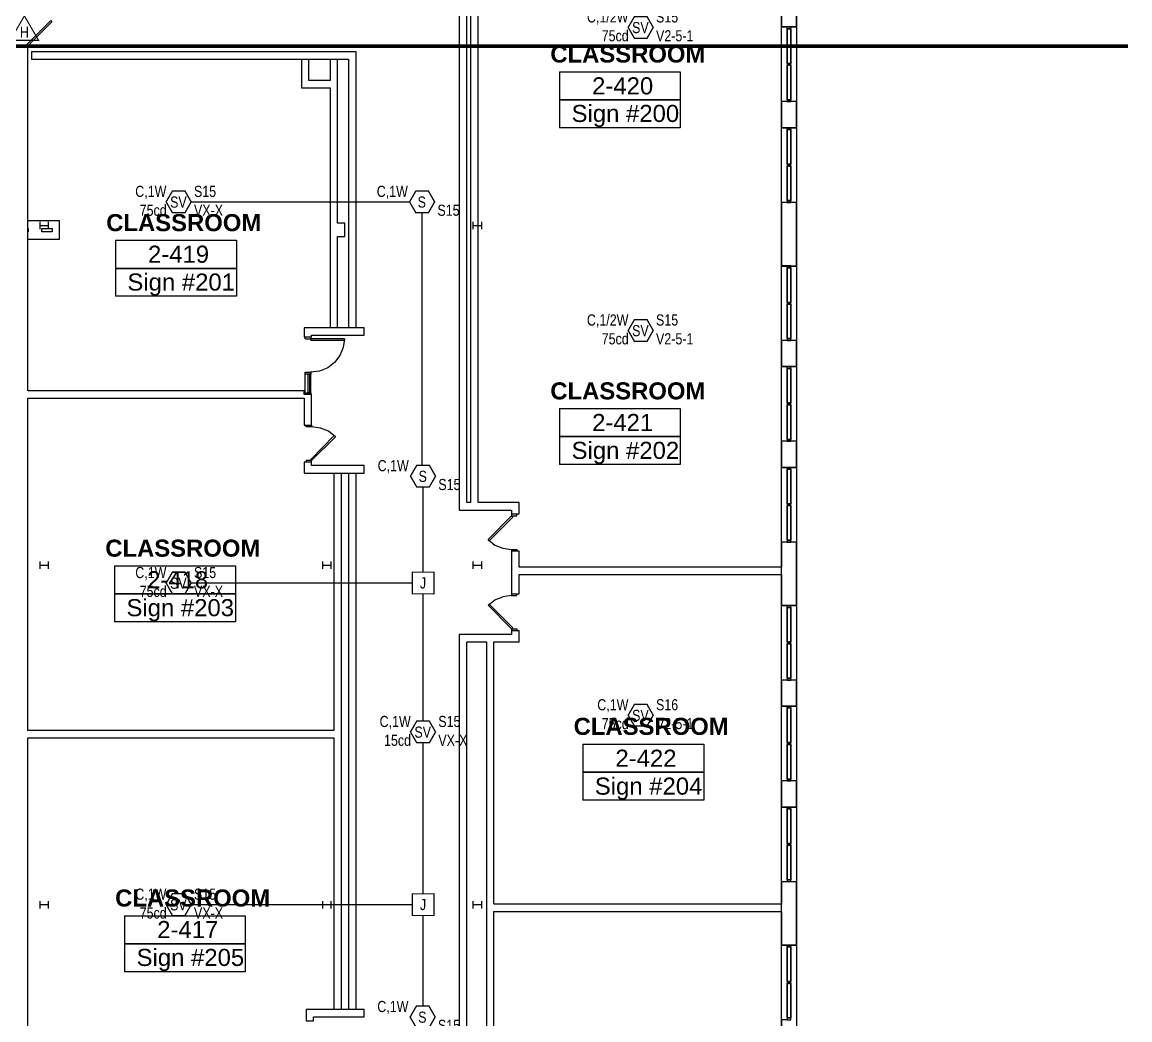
# Model space of a CAD drawing. Header units: inches. Extents: x 9349 to 17082, y 17684 to 25415.
# Drawn here: x 15589 to 16782, y 19772 to 20846 of the extents above; entities that cross this region are included whole.
import ezdxf
from ezdxf.enums import TextEntityAlignment as Align

# ---------------------------------------------------------------- set-up
doc = ezdxf.new("R2010")
doc.units = ezdxf.units.IN
doc.header["$LTSCALE"] = 0.25
doc.header["$MEASUREMENT"] = 0
for name, color, linetype in [('BACKGROUND', 8, 'Continuous'), ('CONDUIT', 6, 'Continuous'), ('DOOR HOLDER', 1, 'Continuous'), ('JUNCTION BOX', 1, 'Continuous'), ('SPEAKER', 1, 'Continuous'), ('SPEAKER STROBE', 1, 'Continuous')]:
    doc.layers.add(name, color=color, linetype=linetype)
doc.styles.add('Arial', font='arial.ttf', dxfattribs={"width": 0.8})
doc.styles.add('PDF Arial', font='arial.ttf')
doc.styles.add('PDF Arial Bold', font='arialbd.ttf')

# ---------------------------------------------------------------- blocks, each defined once
blk = doc.blocks.new('GC-S7')
at = {"layer": 'SPEAKER', "const_width": 1.46}
blk.add_lwpolyline([(13.8, 0.2), (7.1, 11.9), (-6.4, 11.9), (-13.2, 0.2), (-6.4, -11.5), (7.1, -11.5)], close=True, dxfattribs=at)
at = {"layer": 'SPEAKER', "style": 'Arial', "width": 0.8}
blk.add_text('S', height=12, dxfattribs=at).set_placement((0, 0), align=Align.MIDDLE)
for tag, p in [('C', (-15, 11.5)), ('1/2W', (-14.7, -8.8))]:
    blk.add_attdef(tag, text='', height=12, dxfattribs=at).set_placement(p, align=Align.MIDDLE_RIGHT)
blk.add_attdef('Speaker_Circuit', text='', height=12, dxfattribs=at).set_placement((16.8, -8.8), align=Align.MIDDLE_LEFT)
blk = doc.blocks.new('150X-AQN5')
at = {"layer": 'DOOR HOLDER', "const_width": 1.25}
blk.add_lwpolyline([(15.3, -8.8), (0, 17.6), (-15.3, -8.8)], close=True, dxfattribs=at)
at = {"layer": 'DOOR HOLDER', "style": 'Arial', "width": 0.8}
blk.add_text('H', height=12, dxfattribs=at).set_placement((0, 0), align=Align.MIDDLE)
blk.add_attdef('SUBSCRIPT', text='', height=12, dxfattribs=at).set_placement((11.4, 10.5), align=Align.MIDDLE_LEFT)
blk = doc.blocks.new('GC-S7VM')
at = {"layer": 'SPEAKER STROBE', "const_width": 1.46}
blk.add_lwpolyline([(13.8, 0.2), (7.1, 11.9), (-6.4, 11.9), (-13.2, 0.2), (-6.4, -11.5), (7.1, -11.5)], close=True, dxfattribs=at)
at = {"layer": 'SPEAKER STROBE', "style": 'Arial', "width": 0.8}
blk.add_text('SV', height=12, dxfattribs=at).set_placement((0, 0), align=Align.MIDDLE)
for tag, p in [('C', (-12.9, 11.5)), ('CANDELA', (-12.6, -8.8)), ('1/2W', (-12.6, -29.2))]:
    blk.add_attdef(tag, text='', height=12, dxfattribs=at).set_placement(p, align=Align.MIDDLE_RIGHT)
for tag, p in [('Speaker_Circuit', (16.8, 11.5)), ('Visual_Circuit', (16.8, -8.8))]:
    blk.add_attdef(tag, text='', height=12, dxfattribs=at).set_placement(p, align=Align.MIDDLE_LEFT)
blk = doc.blocks.new('JUNCTION BOX')
at = {"const_width": 1.3}
blk.add_lwpolyline([(-11.5, -11.7), (-11.5, 11.7), (11.9, 11.7), (11.9, -11.7)], close=True, dxfattribs=at)
at = {"style": 'Arial', "width": 0.8}
blk.add_text('J', height=12, dxfattribs=at).set_placement((0, 0), align=Align.MIDDLE)
blk.add_attdef('SUBSCRIPT', text='', height=12, dxfattribs=at).set_placement((-16.6, -9), align=Align.MIDDLE_RIGHT)

msp = doc.modelspace()

# ---------------------------------------------------------------- linework, layer by layer
at = {"lineweight": 0, "const_width": 4}
msp.add_lwpolyline([(14072.9, 20820.3), (16779.7, 20820.3)], dxfattribs=at)
at = {"layer": 'BACKGROUND', "ltscale": 3.261667}
msp.add_lwpolyline([(16406.6, 18509.9), (16406.6, 20969.5)], dxfattribs=at)
at = {"layer": 'BACKGROUND', "ltscale": 0.416679}
msp.add_lwpolyline([(16406.6, 18457.2), (16406.6, 20949.3)], dxfattribs=at)
at = {"layer": 'BACKGROUND', "ltscale": 0.416682}
msp.add_lwpolyline([(16422.6, 20949.2), (16422.6, 18457.2)], dxfattribs=at)
at = {"layer": 'BACKGROUND'}
for points in [[(16059.7, 20910.4), (16059.7, 20902.3), (16059.7, 20328.6), (16059.7, 20320.5)], [(16067.7, 20902.3), (16071.9, 20902.3), (16071.9, 20328.6), (16067.7, 20328.6)], [(16067.7, 20328.6), (16067.7, 20902.3)], [(16080, 20328.6), (16080, 20902.3)], [(16406.5, 20840.9), (16422.6, 20840.9), (16422.6, 20868.9), (16406.5, 20868.9)], [(16406.6, 20868.9), (16406.6, 20840.9)], [(15593.9, 20822), (15619.7, 20847.7)], [(15619.7, 20847.7), (15621, 20846.4), (15595.2, 20820.7)], [(16412.6, 20801.7), (16412.6, 20839), (16412.6, 20801.7), (16412.6, 20839), (16412.6, 20840.9), (16406.5, 20840.9)], [(16416.5, 20839), (16416.5, 20801.7), (16414.9, 20801.7), (16416.5, 20801.7), (16416.5, 20839), (16412.6, 20839), (16416.5, 20839), (16416.5, 20840.9), (16412.6, 20840.9)], [(16412.6, 20839), (16412.6, 20801.7), (16412.6, 20799.8)], [(16412.6, 20801.7), (16416.5, 20801.7), (16416.5, 20839), (16412.6, 20839), (16416.5, 20839), (16416.5, 20801.7)], [(16422.6, 20840.9), (16416.5, 20840.9)], [(15589.5, 20820.7), (15595.2, 20820.7), (15595.2, 20818.7), (15582.7, 20818.7)], [(15589.5, 20820.7), (15589.5, 20818.8)], [(15595.2, 20820.7), (15594, 20822)], [(15599.1, 20814.3), (15599.1, 20806.2)], [(15948.5, 20516.9), (15948.5, 20806.2), (15948.5, 20814.2), (15599.1, 20814.2)], [(15889.7, 20806.2), (15889.7, 20775.4)], [(15920.6, 20806.2), (15920.6, 20783.4), (15897.7, 20783.4)], [(15897.7, 20783.4), (15897.7, 20806.2)], [(15928.6, 20629.7), (15928.6, 20806.2)], [(15940.5, 20806.2), (15940.5, 20516.9)], [(16414.3, 20801.7), (16412.6, 20801.7), (16414.3, 20801.7), (16414.3, 20799.8), (16412.6, 20799.8), (16414.3, 20799.8), (16412.6, 20799.8)], [(16412.6, 20801.7), (16414.3, 20801.7), (16414.3, 20799.8)], [(16416.5, 20799.8), (16416.5, 20762.5), (16416.5, 20799.8), (16414.9, 20799.8), (16416.5, 20799.8), (16416.5, 20801.7), (16414.9, 20801.7)], [(16167.7, 20792.7), (16297.6, 20792.7), (16297.6, 20762.5), (16167.7, 20762.5), (16297.6, 20762.5), (16297.6, 20732.3), (16167.7, 20732.3)], [(16167.7, 20792.7), (16167.7, 20762.5), (16167.7, 20732.3)], [(16412.6, 20762.5), (16412.6, 20799.8), (16412.6, 20762.5), (16412.6, 20799.8), (16412.6, 20762.5), (16412.6, 20760.6), (16406.5, 20760.6)], [(16412.6, 20760.6), (16416.5, 20760.6), (16416.5, 20762.5), (16412.6, 20762.5), (16416.5, 20762.5), (16416.5, 20799.8), (16412.6, 20799.8)], [(16416.5, 20762.5), (16412.6, 20762.5), (16416.5, 20762.5), (16416.5, 20799.8), (16414.9, 20799.8)], [(15889.7, 20775.4), (15897.7, 20775.4)], [(15897.7, 20775.4), (15920.6, 20775.4), (15920.6, 20516.9)], [(16406.5, 20732.3), (16422.6, 20732.3), (16422.6, 20760.6), (16406.5, 20760.6)], [(16406.6, 20760.6), (16406.6, 20732.3)], [(16422.6, 20760.6), (16416.5, 20760.6)], [(16412.6, 20693.1), (16412.6, 20730.3), (16412.6, 20693.1), (16412.6, 20730.3), (16412.6, 20732.3), (16406.5, 20732.3)], [(16416.5, 20730.4), (16416.5, 20693.1), (16414.9, 20693.1), (16416.5, 20693.1), (16416.5, 20730.4), (16412.6, 20730.4), (16416.5, 20730.4), (16416.5, 20732.3), (16412.6, 20732.3)], [(16412.6, 20693.1), (16416.5, 20693.1), (16416.5, 20730.4), (16412.6, 20730.4), (16416.5, 20730.4), (16416.5, 20693.1)], [(16412.6, 20730.3), (16412.6, 20693.1), (16412.6, 20691.1)], [(16422.6, 20732.3), (16416.5, 20732.3)], [(16412.6, 20653.8), (16412.6, 20691.1), (16412.6, 20653.8), (16412.6, 20691.1), (16412.6, 20653.8), (16412.6, 20651.9), (16406.5, 20651.9)], [(16414.3, 20693.1), (16412.6, 20693.1), (16414.3, 20693.1), (16414.3, 20691.1), (16412.6, 20691.1), (16414.3, 20691.1), (16412.6, 20691.1)], [(16412.6, 20693.1), (16414.3, 20693.1), (16414.3, 20691.1)], [(16412.6, 20651.9), (16416.5, 20651.9), (16416.5, 20653.9), (16412.6, 20653.9), (16416.5, 20653.9), (16416.5, 20691.1), (16412.6, 20691.1)], [(16416.5, 20653.9), (16412.6, 20653.9), (16416.5, 20653.9), (16416.5, 20691.1), (16414.9, 20691.1)], [(16416.5, 20691.1), (16416.5, 20653.9), (16416.5, 20691.1), (16414.9, 20691.1), (16416.5, 20691.1), (16416.5, 20693.1), (16414.9, 20693.1)], [(16406.5, 20583.4), (16422.6, 20583.4), (16422.6, 20651.9), (16406.5, 20651.9)], [(16406.6, 20651.9), (16406.6, 20583.5)], [(16422.6, 20651.9), (16416.5, 20651.9)], [(15595.2, 20612.4), (15629.3, 20612.4), (15629.3, 20620.4), (15629.3, 20632), (15621.3, 20632)], [(15621.3, 20632), (15595.2, 20632)], [(15595.2, 20624), (15595.6, 20624), (15595.6, 20620.4), (15595.2, 20620.4)], [(15608.4, 20627.2), (15617.4, 20627.2)], [(15608.5, 20623), (15608.5, 20631)], [(15610.3, 20624), (15621.3, 20624), (15621.3, 20620.4), (15610.3, 20620.4)], [(15610.3, 20620.4), (15610.3, 20623.9)], [(15617.4, 20623), (15617.4, 20631)], [(15928.5, 20615.3), (15936.3, 20615.3), (15936.3, 20629.7), (15928.5, 20629.7)], [(16074.5, 20623), (16074.5, 20631)], [(16074.5, 20627.2), (16083.8, 20627.2)], [(16083.8, 20623), (16083.8, 20631)], [(15689.4, 20611.1), (15819.6, 20611.1), (15819.6, 20580.9), (15689.4, 20580.9), (15819.6, 20580.9), (15819.6, 20551), (15689.4, 20551)], [(15689.5, 20611.1), (15689.5, 20580.9), (15689.5, 20551)], [(15928.6, 20516.9), (15928.6, 20615.3)], [(16412.6, 20544.2), (16412.6, 20581.5), (16412.6, 20544.2), (16412.6, 20581.5), (16412.6, 20583.5), (16406.5, 20583.5)], [(16416.5, 20581.5), (16416.5, 20544.2), (16414.9, 20544.2), (16416.5, 20544.2), (16416.5, 20581.5), (16412.6, 20581.5), (16416.5, 20581.5), (16416.5, 20583.5), (16412.6, 20583.5)], [(16412.6, 20581.5), (16412.6, 20544.2), (16412.6, 20542.3)], [(16412.6, 20544.2), (16416.5, 20544.2), (16416.5, 20581.5), (16412.6, 20581.5), (16416.5, 20581.5), (16416.5, 20544.2)], [(16422.6, 20583.4), (16416.5, 20583.4)], [(16412.6, 20505.3), (16412.6, 20542.3), (16412.6, 20505.3), (16412.6, 20542.3), (16412.6, 20505.3), (16412.6, 20503.1), (16406.5, 20503.1)], [(16414.3, 20544.2), (16412.6, 20544.2), (16414.3, 20544.2), (16414.3, 20542.3), (16412.6, 20542.3), (16414.3, 20542.3), (16412.6, 20542.3)], [(16412.6, 20544.2), (16414.3, 20544.2), (16414.3, 20542.3)], [(16412.6, 20503.1), (16416.5, 20503.1), (16416.5, 20505.4), (16412.6, 20505.4), (16416.5, 20505.4), (16416.5, 20542.3), (16412.6, 20542.3)], [(16416.5, 20505.4), (16412.6, 20505.4), (16416.5, 20505.4), (16416.5, 20542.3), (16414.9, 20542.3)], [(16416.5, 20542.3), (16416.5, 20505.4), (16416.5, 20542.3), (16414.9, 20542.3), (16416.5, 20542.3), (16416.5, 20544.2), (16414.9, 20544.2)], [(15892.6, 20516.9), (15892.6, 20508.9), (15892.6, 20507.3)], [(15900.6, 20508.9), (15957.2, 20508.9), (15957.2, 20516.9)], [(15892.6, 20507.3), (15900.6, 20507.3), (15900.6, 20508.9)], [(15893.8, 20505), (15893.8, 20507.3)], [(15893.9, 20507.3), (15899.7, 20507.3), (15899.7, 20505)], [(15893.9, 20505), (15899.7, 20505), (15899.7, 20503.4)], [(15899.6, 20503.4), (15936, 20503.4), (15936, 20505), (15899.6, 20505)], [(15936, 20505), (15934.7, 20495.7)], [(16406.5, 20475.1), (16422.6, 20475.1), (16422.6, 20503.1), (16406.5, 20503.1)], [(16406.6, 20503.1), (16406.6, 20475.1)], [(16422.6, 20503.1), (16416.5, 20503.1)], [(15934.7, 20495.7), (15931.2, 20487)], [(15925.4, 20479.6), (15918, 20473.9)], [(15931.1, 20487), (15925.3, 20479.6)], [(15893.8, 20444.9), (15893.8, 20446.8), (15893.8, 20467.1), (15893.8, 20469)], [(15893.9, 20469), (15899.7, 20469), (15899.7, 20467.1), (15893.9, 20467.1)], [(15909, 20470.3), (15899.6, 20469)], [(15918, 20473.9), (15909, 20470.3)], [(16412.6, 20435.9), (16412.6, 20473.2), (16412.6, 20435.9), (16412.6, 20473.2), (16412.6, 20475.1), (16406.5, 20475.1)], [(16416.5, 20473.2), (16416.5, 20435.9), (16414.9, 20435.9), (16416.5, 20435.9), (16416.5, 20473.2), (16412.6, 20473.2), (16416.5, 20473.2), (16416.5, 20475.1), (16412.6, 20475.1)], [(16412.6, 20473.2), (16412.6, 20435.9), (16412.6, 20434)], [(16412.6, 20435.9), (16416.5, 20435.9), (16416.5, 20473.2), (16412.6, 20473.2), (16416.5, 20473.2), (16416.5, 20435.9)], [(16422.6, 20475.1), (16416.5, 20475.1)], [(15897, 20467.1), (15898.3, 20467.1), (15898.3, 20446.8), (15897, 20446.8)], [(15897.1, 20446.9), (15897.1, 20467.1)], [(15899.7, 20446.9), (15899.7, 20467.1)], [(15892.6, 20444.9), (15892.6, 20449.1), (15595.3, 20449.1)], [(15892.6, 20412.1), (15900.6, 20412.1), (15900.6, 20444.9), (15892.6, 20444.9)], [(15893.9, 20446.9), (15899.7, 20446.9), (15899.7, 20444.9), (15893.9, 20444.9)], [(15595.2, 20083.3), (15595.2, 20441.1)], [(15595.3, 20441.1), (15892.6, 20441.1), (15892.6, 20412.1)], [(16412.6, 20396.7), (16412.6, 20434), (16412.6, 20396.7), (16412.6, 20434), (16412.6, 20396.7), (16412.6, 20394.8), (16406.5, 20394.8)], [(16414.3, 20435.9), (16412.6, 20435.9), (16414.3, 20435.9), (16414.3, 20434), (16412.6, 20434), (16414.3, 20434), (16412.6, 20434)], [(16412.6, 20435.9), (16414.3, 20435.9), (16414.3, 20434)], [(16412.6, 20394.8), (16416.5, 20394.8), (16416.5, 20396.7), (16412.6, 20396.7), (16416.5, 20396.7), (16416.5, 20434), (16412.6, 20434)], [(16416.5, 20396.7), (16412.6, 20396.7), (16416.5, 20396.7), (16416.5, 20434), (16414.9, 20434)], [(16416.5, 20434), (16416.5, 20396.7), (16416.5, 20434), (16414.9, 20434), (16416.5, 20434), (16416.5, 20435.9), (16414.9, 20435.9)], [(16167.7, 20429.8), (16297.6, 20429.8), (16297.6, 20399.9), (16167.7, 20399.9), (16297.6, 20399.9), (16297.6, 20369.7), (16167.7, 20369.7)], [(16167.7, 20429.8), (16167.7, 20399.9), (16167.7, 20369.7)], [(15894.8, 20410.2), (15894.8, 20412.1)], [(15900.6, 20412.1), (15900.6, 20410.2), (15894.8, 20410.2)], [(15910.2, 20408.9), (15900.6, 20410.2)], [(15918.9, 20405.4), (15910.3, 20408.9)], [(15899.7, 20375.2), (15925.1, 20400.9)], [(15925, 20400.9), (15926.3, 20399.6), (15900.6, 20373.9)], [(15926.3, 20399.6), (15918.9, 20405.4)], [(16406.5, 20366.5), (16422.6, 20366.5), (16422.6, 20394.8), (16406.5, 20394.8)], [(16406.6, 20394.8), (16406.6, 20366.5)], [(16422.6, 20394.8), (16416.5, 20394.8)], [(15892.6, 20372), (15892.6, 20360.4)], [(15900.6, 20368.4), (15900.6, 20372), (15892.6, 20372)], [(15894.8, 20373.9), (15894.8, 20372)], [(15900.6, 20372), (15900.6, 20373.9), (15894.8, 20373.9)], [(15900.6, 20373.9), (15899.6, 20375.2)], [(15924.7, 20360.4), (15924.7, 20083.3), (15595.2, 20083.3)], [(15892.6, 20360.4), (15900.6, 20360.4)], [(15957.2, 20360.4), (15957.2, 20368.4), (15900.6, 20368.4)], [(15932.8, 19782.8), (15932.8, 20360.4)], [(15940.5, 20360.4), (15940.5, 19782.8)], [(15948.5, 19782.8), (15948.5, 20360.4)], [(16412.6, 20327.3), (16412.6, 20364.6), (16412.6, 20327.3), (16412.6, 20364.6), (16412.6, 20366.5), (16406.5, 20366.5)], [(16416.5, 20364.6), (16416.5, 20327.3), (16414.9, 20327.3), (16416.5, 20327.3), (16416.5, 20364.6), (16412.6, 20364.6), (16416.5, 20364.6), (16416.5, 20366.5), (16412.6, 20366.5)], [(16412.6, 20364.6), (16412.6, 20327.3), (16412.6, 20325.3)], [(16412.6, 20327.3), (16416.5, 20327.3), (16416.5, 20364.6), (16412.6, 20364.6), (16416.5, 20364.6), (16416.5, 20327.3)], [(16422.6, 20366.5), (16416.5, 20366.5)], [(16116, 20316.4), (16124, 20316.4), (16124, 20320.5), (16124, 20328.6), (16080, 20328.6)], [(16412.6, 20288.1), (16412.6, 20325.3), (16412.6, 20288.1), (16412.6, 20325.3), (16412.6, 20288.1), (16412.6, 20286.1), (16406.5, 20286.1)], [(16414.3, 20327.3), (16412.6, 20327.3), (16414.3, 20327.3), (16414.3, 20325.4), (16412.6, 20325.4), (16414.3, 20325.4), (16412.6, 20325.4)], [(16412.6, 20327.3), (16414.3, 20327.3), (16414.3, 20325.4)], [(16412.6, 20286.1), (16416.5, 20286.1), (16416.5, 20288.1), (16412.6, 20288.1), (16416.5, 20288.1), (16416.5, 20325.4), (16412.6, 20325.4)], [(16416.5, 20288.1), (16412.6, 20288.1), (16416.5, 20288.1), (16416.5, 20325.4), (16414.9, 20325.4)], [(16416.5, 20325.4), (16416.5, 20288.1), (16416.5, 20325.4), (16414.9, 20325.4), (16416.5, 20325.4), (16416.5, 20327.3), (16414.9, 20327.3)], [(16059.7, 20320.5), (16116, 20320.5), (16116, 20316.4), (16116, 20314.4), (16090.6, 20288.7)], [(16115.9, 20314.4), (16117.2, 20313.1), (16091.8, 20287.4)], [(16116, 20314.4), (16121.7, 20314.4), (16121.7, 20316.3)], [(16091.9, 20287.4), (16090.6, 20288.7)], [(16090.6, 20288.7), (16098, 20282.9)], [(16098, 20282.9), (16106.7, 20279.4)], [(16106.7, 20279.4), (16116, 20278.1), (16116, 20276.2), (16116, 20230.5), (16116, 20228.6), (16106.7, 20227.3)], [(16116, 20278.1), (16121.7, 20278.1), (16121.7, 20276.2)], [(16406.6, 20286.1), (16406.6, 20259.1), (16124, 20259.1)], [(16406.5, 20217.7), (16422.6, 20217.7), (16422.6, 20286.1), (16406.5, 20286.1)], [(16422.6, 20286.1), (16416.5, 20286.1)], [(15608.5, 20257.2), (15608.5, 20265.3)], [(15617.4, 20257.2), (15617.4, 20265.2)], [(15912.8, 20257.2), (15912.8, 20265.2)], [(15921.8, 20257.2), (15921.8, 20265.2)], [(16074.5, 20257.2), (16074.5, 20265.2)], [(16083.8, 20257.2), (16083.8, 20265.2)], [(16124, 20259.1), (16124, 20276.2), (16116, 20276.2)], [(15608.4, 20261.4), (15617.4, 20261.4)], [(15688.5, 20260.4), (15818.7, 20260.4), (15818.7, 20230.2), (15688.5, 20230.2), (15818.7, 20230.2), (15818.7, 20200.3), (15688.5, 20200.3)], [(15688.5, 20260.4), (15688.5, 20230.2), (15688.5, 20200.3)], [(15912.8, 20261.4), (15921.8, 20261.4)], [(16074.5, 20261.4), (16083.8, 20261.4)], [(16116, 20230.5), (16124, 20230.5), (16124, 20251.1)], [(16124, 20251.1), (16406.6, 20251.1), (16406.6, 20217.7)], [(16116, 20228.6), (16121.7, 20228.6), (16121.7, 20230.5)], [(16090.6, 20218), (16116, 20192.6), (16116, 20190.4), (16116, 20186.5), (16067.8, 20186.5)], [(16090.6, 20218), (16098, 20223.8)], [(16091.9, 20219.3), (16090.6, 20218)], [(16115.9, 20192.6), (16117.2, 20193.6), (16091.8, 20219.3)], [(16098, 20223.8), (16106.7, 20227.3)], [(16412.6, 20178.8), (16412.6, 20215.7), (16412.6, 20178.8), (16412.6, 20215.7), (16412.6, 20217.7), (16406.5, 20217.7)], [(16416.5, 20215.7), (16416.5, 20178.8), (16414.9, 20178.8), (16416.5, 20178.8), (16416.5, 20215.7), (16412.6, 20215.7), (16416.5, 20215.7), (16416.5, 20217.7), (16412.6, 20217.7)], [(16422.6, 20217.7), (16416.5, 20217.7)], [(16412.6, 20215.7), (16412.6, 20178.8), (16412.6, 20176.5)], [(16412.6, 20178.8), (16416.5, 20178.8), (16416.5, 20215.7), (16412.6, 20215.7), (16416.5, 20215.7), (16416.5, 20178.8)], [(16059.7, 20186.5), (16059.7, 19600.9), (16059.7, 19592.8)], [(16067.7, 20186.5), (16059.7, 20186.5)], [(16116, 20192.6), (16121.7, 20192.6), (16121.7, 20190.3)], [(16116, 20178.5), (16124, 20178.5), (16124, 20190.4), (16116, 20190.4)], [(16067.7, 20178.5), (16088.9, 20178.5), (16088.9, 19600.8), (16067.7, 19600.8)], [(16067.7, 19600.8), (16067.7, 20178.4)], [(16097, 20178.5), (16116, 20178.5)], [(16097, 19896.3), (16097, 20178.5)], [(16412.6, 20139.6), (16412.6, 20176.5), (16412.6, 20139.6), (16412.6, 20176.5), (16412.6, 20139.6), (16412.6, 20137.3), (16406.5, 20137.3)], [(16414.3, 20178.8), (16412.6, 20178.8), (16414.3, 20178.8), (16414.3, 20176.5), (16412.6, 20176.5), (16414.3, 20176.5), (16412.6, 20176.5)], [(16412.6, 20178.8), (16414.3, 20178.8), (16414.3, 20176.5)], [(16412.6, 20137.3), (16416.5, 20137.3), (16416.5, 20139.6), (16412.6, 20139.6), (16416.5, 20139.6), (16416.5, 20176.5), (16412.6, 20176.5)], [(16416.5, 20139.6), (16412.6, 20139.6), (16416.5, 20139.6), (16416.5, 20176.5), (16414.9, 20176.5)], [(16416.5, 20176.5), (16416.5, 20139.6), (16416.5, 20176.5), (16414.9, 20176.5), (16416.5, 20176.5), (16416.5, 20178.8), (16414.9, 20178.8)], [(16406.5, 20109.3), (16422.6, 20109.3), (16422.6, 20137.3), (16406.5, 20137.3)], [(16406.6, 20137.3), (16406.6, 20109.4)], [(16422.6, 20137.3), (16416.5, 20137.3)], [(16412.6, 20070.1), (16412.6, 20107.4), (16412.6, 20070.1), (16412.6, 20107.4), (16412.6, 20109.3), (16406.5, 20109.3)], [(16416.5, 20107.4), (16416.5, 20070.1), (16414.9, 20070.1), (16416.5, 20070.1), (16416.5, 20107.4), (16412.6, 20107.4), (16416.5, 20107.4), (16416.5, 20109.4), (16412.6, 20109.4)], [(16412.6, 20107.4), (16412.6, 20070.1), (16412.6, 20068.2)], [(16412.6, 20070.1), (16416.5, 20070.1), (16416.5, 20107.4), (16412.6, 20107.4), (16416.5, 20107.4), (16416.5, 20070.1)], [(16422.6, 20109.3), (16416.5, 20109.3)], [(15595.2, 20075.3), (15924.7, 20075.3), (15924.7, 19782.8)], [(15595.2, 19717.5), (15595.2, 20075.3)], [(16192.8, 20068.5), (16323, 20068.5), (16323, 20038.3), (16192.8, 20038.3), (16323, 20038.3), (16323, 20008.1), (16192.8, 20008.1)], [(16192.8, 20068.5), (16192.8, 20038.3), (16192.8, 20008.1)], [(16412.6, 20030.9), (16412.6, 20068.2), (16412.6, 20030.9), (16412.6, 20068.2), (16412.6, 20030.9), (16412.6, 20029), (16406.5, 20029)], [(16414.3, 20070.1), (16412.6, 20070.1), (16414.3, 20070.1), (16414.3, 20068.2), (16412.6, 20068.2), (16414.3, 20068.2), (16412.6, 20068.2)], [(16412.6, 20070.1), (16414.3, 20070.1), (16414.3, 20068.2)], [(16412.6, 20029), (16416.5, 20029), (16416.5, 20030.9), (16412.6, 20030.9), (16416.5, 20030.9), (16416.5, 20068.2), (16412.6, 20068.2)], [(16416.5, 20030.9), (16412.6, 20030.9), (16416.5, 20030.9), (16416.5, 20068.2), (16414.9, 20068.2)], [(16416.5, 20068.2), (16416.5, 20030.9), (16416.5, 20068.2), (16414.9, 20068.2), (16416.5, 20068.2), (16416.5, 20070.1), (16414.9, 20070.1)], [(16406.5, 20000.7), (16422.6, 20000.7), (16422.6, 20029), (16406.5, 20029)], [(16406.6, 20029), (16406.6, 20000.7)], [(16422.6, 20029), (16416.5, 20029)], [(16412.6, 19961.5), (16412.6, 19998.8), (16412.6, 19961.5), (16412.6, 19998.8), (16412.6, 20000.7), (16406.5, 20000.7)], [(16416.5, 19998.8), (16416.5, 19961.5), (16414.9, 19961.5), (16416.5, 19961.5), (16416.5, 19998.8), (16412.6, 19998.8), (16416.5, 19998.8), (16416.5, 20000.7), (16412.6, 20000.7)], [(16412.6, 19998.8), (16412.6, 19961.5), (16412.6, 19959.6)], [(16412.6, 19961.5), (16416.5, 19961.5), (16416.5, 19998.8), (16412.6, 19998.8), (16416.5, 19998.8), (16416.5, 19961.5)], [(16422.6, 20000.7), (16416.5, 20000.7)], [(16412.6, 19922.3), (16412.6, 19959.6), (16412.6, 19922.3), (16412.6, 19959.6), (16412.6, 19922.3), (16412.6, 19920.3), (16406.5, 19920.3)], [(16414.3, 19961.5), (16412.6, 19961.5), (16414.3, 19961.5), (16414.3, 19959.6), (16412.6, 19959.6), (16414.3, 19959.6), (16412.6, 19959.6)], [(16412.6, 19961.5), (16414.3, 19961.5), (16414.3, 19959.6)], [(16412.6, 19920.4), (16416.5, 19920.4), (16416.5, 19922.3), (16412.6, 19922.3), (16416.5, 19922.3), (16416.5, 19959.6), (16412.6, 19959.6)], [(16416.5, 19922.3), (16412.6, 19922.3), (16416.5, 19922.3), (16416.5, 19959.6), (16414.9, 19959.6)], [(16416.5, 19959.6), (16416.5, 19922.3), (16416.5, 19959.6), (16414.9, 19959.6), (16416.5, 19959.6), (16416.5, 19961.5), (16414.9, 19961.5)], [(16406.6, 19920.4), (16406.6, 19896.2), (16097, 19896.2)], [(16406.5, 19851.9), (16422.6, 19851.9), (16422.6, 19920.3), (16406.5, 19920.3)], [(16422.6, 19920.3), (16416.5, 19920.3)], [(15608.4, 19895.6), (15617.4, 19895.6)], [(15608.5, 19891.4), (15608.5, 19899.5)], [(15617.4, 19891.4), (15617.4, 19899.5)], [(15912.8, 19891.4), (15912.8, 19899.5)], [(15912.8, 19895.6), (15921.8, 19895.6)], [(15921.8, 19891.4), (15921.8, 19899.5)], [(16074.5, 19891.4), (16074.5, 19899.5)], [(16074.5, 19895.6), (16083.8, 19895.6)], [(16083.8, 19891.4), (16083.8, 19899.5)], [(15699.1, 19883.7), (15829.2, 19883.7), (15829.2, 19853.5), (15699.1, 19853.5), (15829.2, 19853.5), (15829.2, 19823.3), (15699.1, 19823.3)], [(15699.1, 19883.7), (15699.1, 19853.5), (15699.1, 19823.3)], [(16097, 19888.2), (16406.6, 19888.2), (16406.6, 19851.9)], [(16097, 19600.9), (16097, 19888.2)], [(16412.6, 19813), (16412.6, 19850), (16412.6, 19813), (16412.6, 19850), (16412.6, 19851.9), (16406.5, 19851.9)], [(16416.5, 19850), (16416.5, 19813), (16414.9, 19813), (16416.5, 19813), (16416.5, 19850), (16412.6, 19850), (16416.5, 19850), (16416.5, 19851.9), (16412.6, 19851.9)], [(16412.6, 19850), (16412.6, 19813), (16412.6, 19810.7)], [(16412.6, 19813), (16416.5, 19813), (16416.5, 19850), (16412.6, 19850), (16416.5, 19850), (16416.5, 19813)], [(16422.6, 19851.9), (16416.5, 19851.9)], [(16414.3, 19813), (16412.6, 19813), (16414.3, 19813), (16414.3, 19810.7), (16412.6, 19810.7), (16414.3, 19810.7), (16412.6, 19810.7)], [(16412.6, 19813), (16414.3, 19813), (16414.3, 19810.7)], [(16416.5, 19810.7), (16416.5, 19773.8), (16416.5, 19810.7), (16414.9, 19810.7), (16416.5, 19810.7), (16416.5, 19813), (16414.9, 19813)], [(16412.6, 19773.8), (16412.6, 19810.7), (16412.6, 19773.8), (16412.6, 19810.7), (16412.6, 19773.8), (16412.6, 19771.5), (16406.5, 19771.5)], [(16412.6, 19771.5), (16416.5, 19771.5), (16416.5, 19773.8), (16412.6, 19773.8), (16416.5, 19773.8), (16416.5, 19810.7), (16412.6, 19810.7)], [(16416.5, 19773.8), (16412.6, 19773.8), (16416.5, 19773.8), (16416.5, 19810.7), (16414.9, 19810.7)], [(15894.8, 19782.8), (15894.8, 19774.7), (15894.8, 19770.6)], [(15902.9, 19774.7), (15957.2, 19774.7), (15957.2, 19782.8)], [(15894.8, 19770.6), (15902.8, 19770.6), (15902.8, 19774.7)], [(16406.6, 19771.5), (16406.6, 19743.6)]]:
    msp.add_lwpolyline(points, dxfattribs=at)
for points in [[(16414.3, 20839), (16414.9, 20839)], [(16414.9, 20801.7), (16414.9, 20799.8)], [(16414.9, 20762.5), (16414.3, 20762.5)], [(16414.3, 20730.3), (16414.9, 20730.3)], [(16414.9, 20693.1), (16414.9, 20691.1)], [(16414.9, 20653.8), (16414.3, 20653.8)], [(16414.3, 20581.5), (16414.9, 20581.5)], [(16414.9, 20544.2), (16414.9, 20542.3)], [(16414.9, 20505.3), (16414.3, 20505.3)], [(16414.3, 20473.2), (16414.9, 20473.2)], [(16414.9, 20435.9), (16414.9, 20434)], [(16414.9, 20396.7), (16414.3, 20396.7)], [(16414.3, 20364.6), (16414.9, 20364.6)], [(16414.9, 20327.3), (16414.9, 20325.3)], [(16414.9, 20288.1), (16414.3, 20288.1)], [(16414.3, 20215.7), (16414.9, 20215.7)], [(16414.9, 20178.8), (16414.9, 20176.5)], [(16414.9, 20139.6), (16414.3, 20139.6)], [(16414.3, 20107.4), (16414.9, 20107.4)], [(16414.9, 20070.1), (16414.9, 20068.2)], [(16414.9, 20030.9), (16414.3, 20030.9)], [(16414.3, 19998.8), (16414.9, 19998.8)], [(16414.9, 19961.5), (16414.9, 19959.6)], [(16414.9, 19922.3), (16414.3, 19922.3)], [(16414.3, 19850), (16414.9, 19850)], [(16414.9, 19813), (16414.9, 19810.7)], [(16414.9, 19773.8), (16414.3, 19773.8)]]:
    msp.add_lwpolyline(points, close=True, dxfattribs=at)
at = {"layer": 'BACKGROUND', "ltscale": 0.968325}
msp.add_lwpolyline([(15595.2, 20449.1), (15595.2, 20818.7)], dxfattribs=at)
at = {"layer": 'BACKGROUND', "ltscale": 1.506592}
msp.add_lwpolyline([(15599.1, 20806.2), (15940.5, 20806.2)], dxfattribs=at)
at = {"layer": 'BACKGROUND', "ltscale": 0.144954}
msp.add_lwpolyline([(15957.2, 20516.9), (15892.6, 20516.9)], dxfattribs=at)
at = {"layer": 'BACKGROUND', "ltscale": 0.125036}
msp.add_lwpolyline([(15900.6, 20360.4), (15957.2, 20360.4)], dxfattribs=at)
at = {"layer": 'BACKGROUND', "ltscale": 0.155044}
msp.add_lwpolyline([(15957.2, 19782.8), (15894.8, 19782.8)], dxfattribs=at)
at = {"layer": 'CONDUIT', "lineweight": 0, "const_width": 1.5}
for points in [[(15771, 20652.5), (16006.1, 20652.5)], [(16019.6, 20640.9), (16019.6, 20368.8)], [(16020.6, 20345.4), (16020.6, 20253.7)], [(15771, 20242), (16009.1, 20242)], [(16020.6, 20230.3), (16020.6, 20093.3)], [(16020.6, 20069.9), (16020.6, 19907.3)], [(15771, 19895.6), (16009.1, 19895.6)], [(16020.6, 19883.9), (16020.6, 19786.3)]]:
    msp.add_lwpolyline(points, dxfattribs=at)

# ---------------------------------------------------------------- block references
at = {"layer": 'DOOR HOLDER'}
msp.add_blockref('150X-AQN5', (15591.4, 20835.2), dxfattribs=at)
at = {"layer": 'JUNCTION BOX'}
for p in [(16020.6, 20242), (16020.6, 19895.6)]:
    msp.add_blockref('JUNCTION BOX', p, dxfattribs=at)
at = {"layer": 'SPEAKER'}
for p in [(16019.3, 20652.3), (16020.3, 20356.9), (16019.9, 19774.4)]:
    msp.add_blockref('GC-S7', p, dxfattribs=at).add_auto_attribs({'C': 'C,1W', 'Speaker_Circuit': 'S15'})
at = {"layer": 'SPEAKER STROBE'}
for p, values in [((16254.7, 20840.2), {'C': 'C,1/2W', 'Speaker_Circuit': 'S15', 'Visual_Circuit': 'V2-5-1', 'CANDELA': '75cd'}), ((15757.2, 20652.3), {'C': 'C,1W', 'Speaker_Circuit': 'S15', 'Visual_Circuit': 'VX-X', 'CANDELA': '75cd'}), ((16254.7, 20513.8), {'C': 'C,1/2W', 'Speaker_Circuit': 'S15', 'Visual_Circuit': 'V2-5-1', 'CANDELA': '75cd'}), ((15757.2, 20241.8), {'C': 'C,1W', 'Speaker_Circuit': 'S15', 'Visual_Circuit': 'VX-X', 'CANDELA': '75cd'}), ((16254.7, 20099.4), {'C': 'C,1W', 'Speaker_Circuit': 'S16', 'Visual_Circuit': 'V2-5-1', 'CANDELA': '75cd'}), ((16020.3, 20081.4), {'C': 'C,1W', 'Speaker_Circuit': 'S15', 'Visual_Circuit': 'VX-X', 'CANDELA': '15cd'}), ((15757.2, 19895.4), {'C': 'C,1W', 'Speaker_Circuit': 'S15', 'Visual_Circuit': 'VX-X', 'CANDELA': '75cd'})]:
    msp.add_blockref('GC-S7VM', p, dxfattribs=at).add_auto_attribs(values)

# ---------------------------------------------------------------- texts
at = {"layer": 'BACKGROUND', "attachment_point": 7}
for s, insert, char_height, style in [('CLASSROOM', (16157.7, 20802.3), 18.38, 'PDF Arial Bold'), ('2-420', (16202.7, 20768), 18.41, 'PDF Arial'), ('Sign #200', (16180.6, 20733), 18.41, 'PDF Arial'), ('CLASSROOM', (15679.5, 20620.7), 18.38, 'PDF Arial Bold'), ('2-419', (15724.5, 20586.7), 18.41, 'PDF Arial'), ('Sign #201', (15702.3, 20551.4), 18.41, 'PDF Arial'), ('CLASSROOM', (16157.7, 20439.5), 18.38, 'PDF Arial Bold'), ('2-421', (16202.7, 20405.7), 18.41, 'PDF Arial'), ('Sign #202', (16180.6, 20370.1), 18.41, 'PDF Arial'), ('CLASSROOM', (15678.5, 20270.1), 18.38, 'PDF Arial Bold'), ('2-418', (15723.5, 20236), 18.41, 'PDF Arial'), ('Sign #203', (15701.3, 20200.7), 18.41, 'PDF Arial'), ('CLASSROOM', (16182.8, 20078.2), 18.38, 'PDF Arial Bold'), ('2-422', (16227.8, 20044.1), 18.41, 'PDF Arial'), ('Sign #204', (16205.6, 20008.5), 18.41, 'PDF Arial'), ('CLASSROOM', (15689.1, 19893.3), 18.38, 'PDF Arial Bold'), ('2-417', (15734.4, 19859.6), 18.41, 'PDF Arial'), ('Sign #205', (15712.2, 19824), 18.41, 'PDF Arial')]:
    msp.add_mtext(s, dxfattribs=dict(at, insert=insert, char_height=char_height, style=style))

doc.saveas('drawing.dxf')
